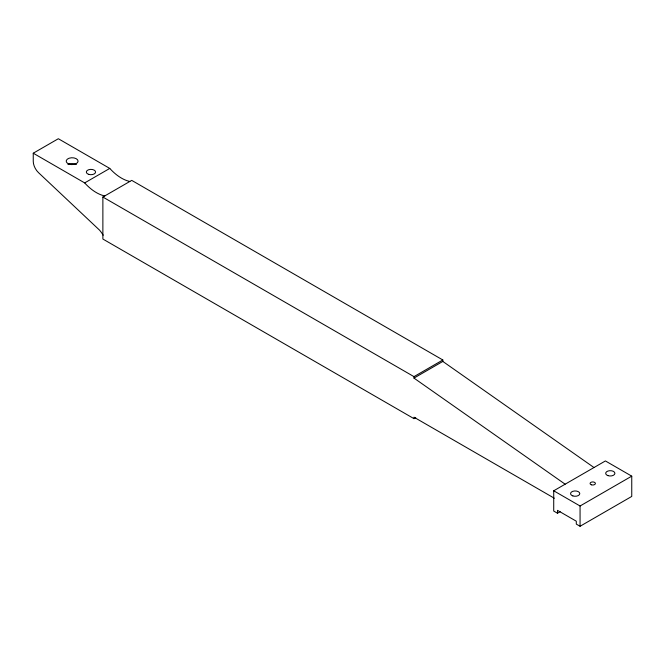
<?xml version="1.0" encoding="UTF-8"?>
<svg xmlns="http://www.w3.org/2000/svg" width="665" height="665" viewBox="0 0 665 665"><rect width="100%" height="100%" fill="white"/><g stroke="black" fill="none" stroke-linecap="round" stroke-linejoin="round"><path stroke-width="1" d="M103.208 235.21A24.838 14.339 60 0 0 99.567 230.165L38.512 172.651A10.648 6.143 60 0 1 33.25 161.329L33.25 153.208L58.337 138.727L109.775 168.42A39.393 22.743 60 0 0 129.841 181.454M33.25 153.208L84.679 182.908L109.775 168.42M415.725 417.637L413.979 418.651L102.876 239.034L102.876 197.031L131.728 180.373L442.832 359.981L442.832 361.436L593.995 467.537M102.876 197.031L413.979 376.639L442.832 359.981M565.142 484.195L413.979 378.094L442.832 361.436M557.486 513.239L553.721 511.061L553.721 490.787L605.408 460.945L631.75 476.157L631.75 496.431L580.063 526.273L576.306 524.103L576.306 521.202L557.486 510.338L557.486 513.239L560.163 511.693M553.721 490.787L580.063 505.999L631.75 476.157M554.344 498.243L413.979 417.204L413.979 418.651M580.063 505.999L580.063 526.273M413.979 376.639L413.979 378.094M104.754 195.942A39.393 22.743 60 0 1 84.679 182.908M67.938 164.546A5.943 3.433 0 0 1 76.342 164.546M607.993 475.641A4.613 2.66 0 0 0 614.909 473.33A4.613 2.66 0 0 0 607.993 471.028A4.613 2.66 0 0 0 607.993 475.641M572.864 495.915A4.613 2.66 0 0 0 579.789 493.613A4.613 2.66 0 0 0 572.864 491.302A4.613 2.66 0 0 0 572.864 495.915M591.409 484.802A2.66 1.538 0 0 0 595.399 483.472A2.66 1.538 0 0 0 591.409 482.142A2.66 1.538 0 0 0 591.409 484.802M69.168 164.147A5.943 3.433 0 0 0 78.079 161.179A5.943 3.433 0 0 0 69.168 158.203A5.943 3.433 0 0 0 69.168 164.147M88.645 174.346A4.613 2.66 0 0 0 95.569 172.044A4.613 2.66 0 0 0 88.645 169.733A4.613 2.66 0 0 0 88.645 174.346"/></g></svg>
